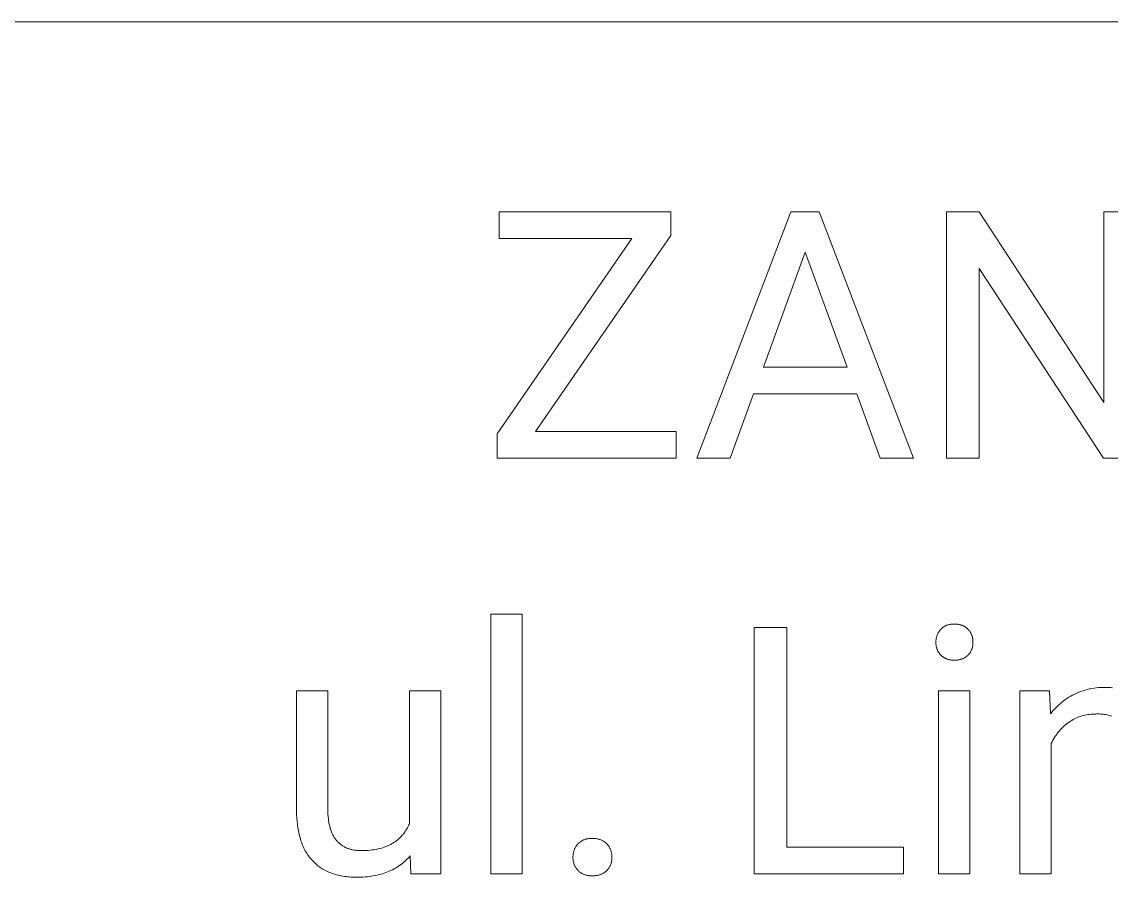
# Model space of a CAD drawing. Header units: millimetres. Extents: x -1283 to 2747, y -259 to 2557.
# Drawn here: x 1432.7 to 1601.5, y 59.3 to 191.8 of the extents above; entities that cross this region are included whole.
import ezdxf

# ---------------------------------------------------------------- set-up
doc = ezdxf.new("R2010")
doc.units = ezdxf.units.MM
doc.header["$MEASUREMENT"] = 0
doc.layers.add('Domyślny', color=7, linetype='Continuous', true_color=0x000000)

msp = doc.modelspace()

# ---------------------------------------------------------------- linework, layer by layer
at = {"layer": 'Domyślny', "color": 18, "lineweight": 15, "true_color": 0x000000}
for p, q in [((2743.17, 191.83), (1223.94, 191.83)), ((1506.71, 158.24), (1506.71, 162.36)), ((1506.71, 162.36), (1533.31, 162.36)), ((1533.31, 162.36), (1533.31, 158.69)), ((1537.32, 124.19), (1551.89, 162.36)), ((1551.89, 162.36), (1556.3, 162.36)), ((1556.3, 162.36), (1570.9, 124.19)), ((1576.03, 124.19), (1576.03, 162.36)), ((1576.03, 162.36), (1581.09, 162.36)), ((1581.09, 162.36), (1600.37, 132.82)), ((1600.37, 132.82), (1600.37, 162.36)), ((1600.37, 162.36), (1605.37, 162.36)), ((1533.31, 158.69), (1512.32, 128.31)), ((1506.37, 127.97), (1527.28, 158.24)), ((1527.28, 158.24), (1506.71, 158.24)), ((1554.1, 156.15), (1547.63, 138.3)), ((1560.6, 138.3), (1554.1, 156.15)), ((1600.31, 124.19), (1581.09, 153.6)), ((1581.09, 153.6), (1581.09, 124.19)), ((1547.63, 138.3), (1560.6, 138.3)), ((1546.11, 134.18), (1542.51, 124.19)), ((1562.09, 134.18), (1546.11, 134.18)), ((1565.74, 124.19), (1562.09, 134.18)), ((1512.32, 128.31), (1534.15, 128.31)), ((1534.15, 128.31), (1534.15, 124.19)), ((1506.37, 124.19), (1506.37, 127.97)), ((1534.15, 124.19), (1506.37, 124.19)), ((1542.51, 124.19), (1537.32, 124.19)), ((1570.9, 124.19), (1565.74, 124.19)), ((1581.09, 124.19), (1576.03, 124.19)), ((1605.37, 124.19), (1600.31, 124.19)), ((1505.42, 59.77), (1505.42, 100.04)), ((1505.42, 100.04), (1510.27, 100.04)), ((1510.27, 100.04), (1510.27, 59.77)), ((1546.21, 59.77), (1546.21, 97.94)), ((1546.21, 97.94), (1551.27, 97.94)), ((1551.27, 97.94), (1551.27, 63.89)), ((1575.3, 97.84), (1575.37, 97.89)), ((1575.37, 97.89), (1575.44, 97.95)), ((1575.44, 97.95), (1575.51, 98)), ((1575.51, 98), (1575.59, 98.05)), ((1575.59, 98.05), (1575.66, 98.1)), ((1575.66, 98.1), (1575.74, 98.15)), ((1575.74, 98.15), (1575.82, 98.19)), ((1575.82, 98.19), (1575.9, 98.23)), ((1575.9, 98.23), (1575.99, 98.27)), ((1575.99, 98.27), (1576.07, 98.3)), ((1576.07, 98.3), (1576.15, 98.33)), ((1576.15, 98.33), (1576.24, 98.36)), ((1576.24, 98.36), (1576.33, 98.38)), ((1576.33, 98.38), (1576.41, 98.41)), ((1576.41, 98.41), (1576.5, 98.42)), ((1576.5, 98.42), (1576.59, 98.44)), ((1576.59, 98.44), (1576.68, 98.45)), ((1576.68, 98.45), (1576.77, 98.46)), ((1576.77, 98.46), (1576.86, 98.47)), ((1576.86, 98.47), (1576.95, 98.47)), ((1576.95, 98.47), (1577.04, 98.47)), ((1577.04, 98.47), (1577.13, 98.47)), ((1577.13, 98.47), (1577.22, 98.47)), ((1577.22, 98.47), (1577.31, 98.47)), ((1577.31, 98.47), (1577.41, 98.47)), ((1577.41, 98.47), (1577.5, 98.47)), ((1577.5, 98.47), (1577.59, 98.47)), ((1577.59, 98.47), (1577.68, 98.46)), ((1577.68, 98.46), (1577.77, 98.45)), ((1577.77, 98.45), (1577.86, 98.44)), ((1577.86, 98.44), (1577.95, 98.42)), ((1577.95, 98.42), (1578.04, 98.4)), ((1578.04, 98.4), (1578.13, 98.38)), ((1578.13, 98.38), (1578.22, 98.35)), ((1578.22, 98.35), (1578.3, 98.33)), ((1578.3, 98.33), (1578.39, 98.3)), ((1578.39, 98.3), (1578.47, 98.26)), ((1578.47, 98.26), (1578.56, 98.22)), ((1578.56, 98.22), (1578.64, 98.19)), ((1578.64, 98.19), (1578.72, 98.14)), ((1578.72, 98.14), (1578.8, 98.1)), ((1578.8, 98.1), (1578.88, 98.05)), ((1578.88, 98.05), (1578.95, 98)), ((1578.95, 98), (1579.03, 97.95)), ((1579.03, 97.95), (1579.1, 97.89)), ((1579.1, 97.89), (1579.17, 97.83)), ((1574.39, 96.13), (1574.41, 96.23)), ((1574.41, 96.23), (1574.42, 96.32)), ((1574.42, 96.32), (1574.44, 96.41)), ((1574.44, 96.41), (1574.47, 96.5)), ((1574.47, 96.5), (1574.49, 96.59)), ((1574.49, 96.59), (1574.52, 96.68)), ((1574.52, 96.68), (1574.56, 96.77)), ((1574.56, 96.77), (1574.59, 96.86)), ((1574.59, 96.86), (1574.63, 96.94)), ((1574.63, 96.94), (1574.67, 97.03)), ((1574.67, 97.03), (1574.72, 97.11)), ((1574.72, 97.11), (1574.76, 97.19)), ((1574.76, 97.19), (1574.81, 97.27)), ((1574.81, 97.27), (1574.87, 97.35)), ((1574.87, 97.35), (1574.92, 97.43)), ((1574.92, 97.43), (1574.98, 97.5)), ((1574.98, 97.5), (1575.04, 97.58)), ((1575.04, 97.58), (1575.1, 97.65)), ((1575.1, 97.65), (1575.17, 97.71)), ((1575.17, 97.71), (1575.23, 97.78)), ((1575.23, 97.78), (1575.3, 97.84)), ((1579.17, 97.83), (1579.24, 97.77)), ((1579.24, 97.77), (1579.31, 97.71)), ((1579.31, 97.71), (1579.37, 97.65)), ((1579.37, 97.65), (1579.43, 97.58)), ((1579.43, 97.58), (1579.49, 97.5)), ((1579.49, 97.5), (1579.55, 97.43)), ((1579.55, 97.43), (1579.61, 97.35)), ((1579.61, 97.35), (1579.66, 97.27)), ((1579.66, 97.27), (1579.71, 97.19)), ((1579.71, 97.19), (1579.76, 97.11)), ((1579.76, 97.11), (1579.8, 97.03)), ((1579.8, 97.03), (1579.84, 96.94)), ((1579.84, 96.94), (1579.88, 96.86)), ((1579.88, 96.86), (1579.92, 96.77)), ((1579.92, 96.77), (1579.95, 96.68)), ((1579.95, 96.68), (1579.98, 96.59)), ((1579.98, 96.59), (1580.01, 96.5)), ((1580.01, 96.5), (1580.03, 96.41)), ((1580.03, 96.41), (1580.05, 96.32)), ((1580.05, 96.32), (1580.07, 96.23)), ((1580.07, 96.23), (1580.08, 96.13)), ((1574.36, 95.76), (1574.37, 95.85)), ((1574.36, 95.66), (1574.36, 95.76)), ((1574.36, 95.57), (1574.36, 95.66)), ((1574.36, 95.47), (1574.36, 95.57)), ((1574.37, 95.38), (1574.36, 95.47)), ((1574.37, 95.94), (1574.38, 96.04)), ((1574.37, 95.85), (1574.37, 95.94)), ((1574.38, 95.29), (1574.37, 95.38)), ((1574.38, 96.04), (1574.39, 96.13)), ((1574.39, 95.2), (1574.38, 95.29)), ((1574.4, 95.1), (1574.39, 95.2)), ((1574.42, 95.01), (1574.4, 95.1)), ((1574.44, 94.92), (1574.42, 95.01)), ((1574.46, 94.83), (1574.44, 94.92)), ((1574.49, 94.74), (1574.46, 94.83)), ((1574.52, 94.65), (1574.49, 94.74)), ((1574.55, 94.56), (1574.52, 94.65)), ((1574.59, 94.48), (1574.55, 94.56)), ((1579.92, 94.56), (1579.88, 94.48)), ((1579.95, 94.65), (1579.92, 94.56)), ((1579.98, 94.74), (1579.95, 94.65)), ((1580.01, 94.83), (1579.98, 94.74)), ((1580.03, 94.92), (1580.01, 94.83)), ((1580.05, 95.01), (1580.03, 94.92)), ((1580.07, 95.1), (1580.05, 95.01)), ((1580.08, 95.2), (1580.07, 95.1)), ((1580.08, 96.13), (1580.09, 96.04)), ((1580.1, 95.29), (1580.08, 95.2)), ((1580.09, 96.04), (1580.1, 95.94)), ((1580.1, 95.94), (1580.11, 95.85)), ((1580.11, 95.47), (1580.1, 95.38)), ((1580.1, 95.38), (1580.1, 95.29)), ((1580.11, 95.85), (1580.11, 95.76)), ((1580.11, 95.76), (1580.11, 95.66)), ((1580.11, 95.66), (1580.11, 95.57)), ((1580.11, 95.57), (1580.11, 95.47)), ((1574.63, 94.39), (1574.59, 94.48)), ((1574.67, 94.31), (1574.63, 94.39)), ((1574.72, 94.23), (1574.67, 94.31)), ((1574.76, 94.15), (1574.72, 94.23)), ((1574.81, 94.07), (1574.76, 94.15)), ((1574.87, 93.99), (1574.81, 94.07)), ((1574.92, 93.92), (1574.87, 93.99)), ((1574.98, 93.84), (1574.92, 93.92)), ((1575.04, 93.77), (1574.98, 93.84)), ((1575.1, 93.7), (1575.04, 93.77)), ((1575.17, 93.64), (1575.1, 93.7)), ((1575.23, 93.58), (1575.17, 93.64)), ((1575.3, 93.52), (1575.23, 93.58)), ((1575.37, 93.46), (1575.3, 93.52)), ((1575.44, 93.41), (1575.37, 93.46)), ((1575.52, 93.36), (1575.44, 93.41)), ((1575.59, 93.31), (1575.52, 93.36)), ((1575.67, 93.26), (1575.59, 93.31)), ((1575.75, 93.22), (1575.67, 93.26)), ((1575.83, 93.18), (1575.75, 93.22)), ((1575.91, 93.14), (1575.83, 93.18)), ((1575.99, 93.1), (1575.91, 93.14)), ((1576.07, 93.07), (1575.99, 93.1)), ((1576.16, 93.04), (1576.07, 93.07)), ((1576.24, 93.01), (1576.16, 93.04)), ((1576.33, 92.99), (1576.24, 93.01)), ((1576.42, 92.97), (1576.33, 92.99)), ((1576.51, 92.95), (1576.42, 92.97)), ((1576.6, 92.93), (1576.51, 92.95)), ((1576.68, 92.92), (1576.6, 92.93)), ((1576.77, 92.91), (1576.68, 92.92)), ((1576.86, 92.9), (1576.77, 92.91)), ((1576.95, 92.9), (1576.86, 92.9)), ((1577.04, 92.9), (1576.95, 92.9)), ((1577.13, 92.9), (1577.04, 92.9)), ((1577.22, 92.91), (1577.13, 92.9)), ((1577.32, 92.9), (1577.22, 92.91)), ((1577.41, 92.9), (1577.32, 92.9)), ((1577.51, 92.9), (1577.41, 92.9)), ((1577.6, 92.91), (1577.51, 92.9)), ((1577.69, 92.91), (1577.6, 92.91)), ((1577.79, 92.93), (1577.69, 92.91)), ((1577.88, 92.94), (1577.79, 92.93)), ((1577.97, 92.96), (1577.88, 92.94)), ((1578.07, 92.98), (1577.97, 92.96)), ((1578.16, 93), (1578.07, 92.98)), ((1578.25, 93.03), (1578.16, 93)), ((1578.34, 93.06), (1578.25, 93.03)), ((1578.43, 93.09), (1578.34, 93.06)), ((1578.51, 93.12), (1578.43, 93.09)), ((1578.6, 93.16), (1578.51, 93.12)), ((1578.69, 93.2), (1578.6, 93.16)), ((1578.77, 93.25), (1578.69, 93.2)), ((1578.85, 93.3), (1578.77, 93.25)), ((1578.93, 93.35), (1578.85, 93.3)), ((1579.01, 93.4), (1578.93, 93.35)), ((1579.09, 93.45), (1579.01, 93.4)), ((1579.16, 93.51), (1579.09, 93.45)), ((1579.23, 93.57), (1579.16, 93.51)), ((1579.3, 93.64), (1579.23, 93.57)), ((1579.37, 93.7), (1579.3, 93.64)), ((1579.43, 93.77), (1579.37, 93.7)), ((1579.49, 93.84), (1579.43, 93.77)), ((1579.55, 93.92), (1579.49, 93.84)), ((1579.61, 93.99), (1579.55, 93.92)), ((1579.66, 94.07), (1579.61, 93.99)), ((1579.71, 94.15), (1579.66, 94.07)), ((1579.76, 94.23), (1579.71, 94.15)), ((1579.8, 94.31), (1579.76, 94.23)), ((1579.84, 94.39), (1579.8, 94.31)), ((1579.88, 94.48), (1579.84, 94.39)), ((1475.31, 69.68), (1475.31, 88.14)), ((1475.31, 88.14), (1480.16, 88.14)), ((1480.16, 88.14), (1480.16, 69.82)), ((1492.79, 67.51), (1492.79, 88.14)), ((1492.79, 88.14), (1497.65, 88.14)), ((1497.65, 88.14), (1497.65, 59.78)), ((1574.75, 59.77), (1574.75, 88.13)), ((1574.75, 88.13), (1579.6, 88.13)), ((1579.6, 88.13), (1579.6, 59.77)), ((1587.36, 59.78), (1587.36, 88.14)), ((1587.36, 88.14), (1591.95, 88.14)), ((1591.95, 88.14), (1592.11, 84.57)), ((1595.87, 87.64), (1596.18, 87.79)), ((1596.18, 87.79), (1596.51, 87.92)), ((1596.51, 87.92), (1596.83, 88.05)), ((1596.83, 88.05), (1597.16, 88.16)), ((1597.16, 88.16), (1597.5, 88.26)), ((1597.5, 88.26), (1597.83, 88.36)), ((1597.83, 88.36), (1598.18, 88.43)), ((1598.18, 88.43), (1598.52, 88.5)), ((1598.52, 88.5), (1598.86, 88.56)), ((1598.86, 88.56), (1599.21, 88.6)), ((1599.21, 88.6), (1599.56, 88.64)), ((1599.56, 88.64), (1599.91, 88.66)), ((1599.91, 88.66), (1600.26, 88.67)), ((1600.26, 88.67), (1600.61, 88.66)), ((1600.61, 88.66), (1600.89, 88.66)), ((1600.89, 88.66), (1601.16, 88.65)), ((1601.16, 88.65), (1601.43, 88.64)), ((1601.43, 88.64), (1601.7, 88.62)), ((1593.28, 85.87), (1593.54, 86.1)), ((1593.54, 86.1), (1593.81, 86.33)), ((1593.81, 86.33), (1594.08, 86.55)), ((1594.08, 86.55), (1594.36, 86.75)), ((1594.36, 86.75), (1594.65, 86.95)), ((1594.65, 86.95), (1594.94, 87.14)), ((1594.94, 87.14), (1595.25, 87.32)), ((1595.25, 87.32), (1595.55, 87.49)), ((1595.55, 87.49), (1595.87, 87.64)), ((1592.11, 84.57), (1592.33, 84.84)), ((1592.33, 84.84), (1592.55, 85.11)), ((1592.55, 85.11), (1592.79, 85.37)), ((1592.79, 85.37), (1593.03, 85.62)), ((1593.03, 85.62), (1593.28, 85.87)), ((1597.68, 84.42), (1597.44, 84.37)), ((1597.92, 84.46), (1597.68, 84.42)), ((1598.16, 84.49), (1597.92, 84.46)), ((1598.4, 84.52), (1598.16, 84.49)), ((1598.64, 84.54), (1598.4, 84.52)), ((1598.89, 84.54), (1598.64, 84.54)), ((1599.13, 84.54), (1598.89, 84.54)), ((1599.32, 84.56), (1599.13, 84.54)), ((1599.52, 84.56), (1599.32, 84.56)), ((1599.71, 84.56), (1599.52, 84.56)), ((1599.91, 84.55), (1599.71, 84.56)), ((1600.1, 84.54), (1599.91, 84.55)), ((1600.3, 84.52), (1600.1, 84.54)), ((1600.49, 84.49), (1600.3, 84.52)), ((1600.68, 84.46), (1600.49, 84.49)), ((1600.87, 84.42), (1600.68, 84.46)), ((1601.06, 84.37), (1600.87, 84.42)), ((1594.31, 82.75), (1594.1, 82.56)), ((1594.54, 82.94), (1594.31, 82.75)), ((1594.76, 83.12), (1594.54, 82.94)), ((1595, 83.29), (1594.76, 83.12)), ((1595.2, 83.43), (1595, 83.29)), ((1595.41, 83.56), (1595.2, 83.43)), ((1595.62, 83.68), (1595.41, 83.56)), ((1595.83, 83.79), (1595.62, 83.68)), ((1596.05, 83.9), (1595.83, 83.79)), ((1596.28, 84), (1596.05, 83.9)), ((1596.5, 84.09), (1596.28, 84)), ((1596.73, 84.17), (1596.5, 84.09)), ((1596.97, 84.25), (1596.73, 84.17)), ((1597.2, 84.31), (1596.97, 84.25)), ((1597.44, 84.37), (1597.2, 84.31)), ((1601.25, 84.32), (1601.06, 84.37)), ((1601.43, 84.26), (1601.25, 84.32)), ((1601.61, 84.19), (1601.43, 84.26)), ((1592.96, 81.24), (1592.79, 81)), ((1593.13, 81.48), (1592.96, 81.24)), ((1593.31, 81.71), (1593.13, 81.48)), ((1593.49, 81.93), (1593.31, 81.71)), ((1593.69, 82.15), (1593.49, 81.93)), ((1593.89, 82.36), (1593.69, 82.15)), ((1594.1, 82.56), (1593.89, 82.36)), ((1592.35, 80.25), (1592.22, 79.99)), ((1592.22, 79.99), (1592.22, 59.78)), ((1592.49, 80.51), (1592.35, 80.25)), ((1592.64, 80.76), (1592.49, 80.51)), ((1592.79, 81), (1592.64, 80.76)), ((1475.33, 69.05), (1475.31, 69.68)), ((1480.16, 69.82), (1480.16, 69.42)), ((1480.16, 69.42), (1480.18, 69.04)), ((1475.36, 68.43), (1475.33, 69.05)), ((1475.4, 67.84), (1475.36, 68.43)), ((1475.44, 67.55), (1475.4, 67.84)), ((1475.47, 67.26), (1475.44, 67.55)), ((1480.18, 69.04), (1480.21, 68.66)), ((1480.21, 68.66), (1480.24, 68.31)), ((1480.24, 68.31), (1480.29, 67.96)), ((1480.29, 67.96), (1480.31, 67.79)), ((1480.31, 67.79), (1480.34, 67.63)), ((1480.34, 67.63), (1480.38, 67.46)), ((1475.51, 66.98), (1475.47, 67.26)), ((1475.56, 66.71), (1475.51, 66.98)), ((1475.61, 66.43), (1475.56, 66.71)), ((1475.66, 66.17), (1475.61, 66.43)), ((1475.72, 65.91), (1475.66, 66.17)), ((1475.79, 65.65), (1475.72, 65.91)), ((1480.38, 67.46), (1480.41, 67.31)), ((1480.41, 67.31), (1480.45, 67.15)), ((1480.45, 67.15), (1480.49, 67)), ((1480.49, 67), (1480.53, 66.85)), ((1480.53, 66.85), (1480.58, 66.7)), ((1480.58, 66.7), (1480.62, 66.56)), ((1480.62, 66.56), (1480.67, 66.42)), ((1480.67, 66.42), (1480.73, 66.28)), ((1480.73, 66.28), (1480.78, 66.15)), ((1480.78, 66.15), (1480.84, 66.02)), ((1480.84, 66.02), (1480.9, 65.89)), ((1480.9, 65.89), (1480.96, 65.77)), ((1491.73, 65.8), (1491.81, 65.9)), ((1491.81, 65.9), (1491.89, 66)), ((1491.89, 66), (1491.97, 66.1)), ((1491.97, 66.1), (1492.05, 66.21)), ((1492.05, 66.21), (1492.12, 66.32)), ((1492.12, 66.32), (1492.2, 66.43)), ((1492.2, 66.43), (1492.27, 66.54)), ((1492.27, 66.54), (1492.34, 66.65)), ((1492.34, 66.65), (1492.41, 66.77)), ((1492.41, 66.77), (1492.48, 66.89)), ((1492.48, 66.89), (1492.54, 67.01)), ((1492.54, 67.01), (1492.61, 67.13)), ((1492.61, 67.13), (1492.67, 67.25)), ((1492.67, 67.25), (1492.73, 67.38)), ((1492.73, 67.38), (1492.79, 67.51)), ((1475.85, 65.4), (1475.79, 65.65)), ((1475.93, 65.15), (1475.85, 65.4)), ((1476, 64.91), (1475.93, 65.15)), ((1476.09, 64.68), (1476, 64.91)), ((1476.17, 64.44), (1476.09, 64.68)), ((1476.26, 64.22), (1476.17, 64.44)), ((1476.36, 64), (1476.26, 64.22)), ((1480.96, 65.77), (1481.03, 65.65)), ((1481.03, 65.65), (1481.09, 65.53)), ((1481.09, 65.53), (1481.16, 65.41)), ((1481.16, 65.41), (1481.24, 65.3)), ((1481.24, 65.3), (1481.31, 65.19)), ((1481.31, 65.19), (1481.39, 65.09)), ((1481.39, 65.09), (1481.47, 64.98)), ((1481.47, 64.98), (1481.56, 64.89)), ((1481.56, 64.89), (1481.64, 64.79)), ((1481.64, 64.79), (1481.73, 64.7)), ((1481.73, 64.7), (1481.82, 64.61)), ((1481.82, 64.61), (1481.91, 64.52)), ((1481.91, 64.52), (1482.01, 64.44)), ((1482.01, 64.44), (1482.11, 64.36)), ((1482.11, 64.36), (1482.21, 64.28)), ((1482.21, 64.28), (1482.31, 64.21)), ((1482.31, 64.21), (1482.42, 64.14)), ((1482.42, 64.14), (1482.53, 64.07)), ((1489.43, 64.11), (1489.55, 64.17)), ((1489.55, 64.17), (1489.67, 64.22)), ((1489.67, 64.22), (1489.79, 64.28)), ((1489.79, 64.28), (1489.91, 64.35)), ((1489.91, 64.35), (1490.03, 64.41)), ((1490.03, 64.41), (1490.14, 64.47)), ((1490.14, 64.47), (1490.25, 64.54)), ((1490.25, 64.54), (1490.36, 64.61)), ((1490.36, 64.61), (1490.47, 64.68)), ((1490.47, 64.68), (1490.58, 64.76)), ((1490.58, 64.76), (1490.69, 64.83)), ((1490.69, 64.83), (1490.79, 64.91)), ((1490.79, 64.91), (1490.89, 64.99)), ((1490.89, 64.99), (1490.99, 65.07)), ((1490.99, 65.07), (1491.09, 65.16)), ((1491.09, 65.16), (1491.19, 65.24)), ((1491.19, 65.24), (1491.28, 65.33)), ((1491.28, 65.33), (1491.37, 65.42)), ((1491.37, 65.42), (1491.46, 65.51)), ((1491.46, 65.51), (1491.55, 65.61)), ((1491.55, 65.61), (1491.64, 65.7)), ((1491.64, 65.7), (1491.73, 65.8)), ((1518.65, 64.08), (1518.71, 64.17)), ((1518.71, 64.17), (1518.77, 64.25)), ((1518.77, 64.25), (1518.84, 64.33)), ((1518.84, 64.33), (1518.9, 64.41)), ((1518.9, 64.41), (1518.97, 64.48)), ((1518.97, 64.48), (1519.04, 64.55)), ((1519.04, 64.55), (1519.12, 64.61)), ((1519.12, 64.61), (1519.2, 64.67)), ((1519.2, 64.67), (1519.28, 64.73)), ((1519.28, 64.73), (1519.36, 64.79)), ((1519.36, 64.79), (1519.44, 64.84)), ((1519.44, 64.84), (1519.52, 64.89)), ((1519.52, 64.89), (1519.61, 64.94)), ((1519.61, 64.94), (1519.7, 64.98)), ((1519.7, 64.98), (1519.79, 65.03)), ((1519.79, 65.03), (1519.88, 65.06)), ((1519.88, 65.06), (1519.97, 65.1)), ((1519.97, 65.1), (1520.06, 65.13)), ((1520.06, 65.13), (1520.16, 65.16)), ((1520.16, 65.16), (1520.25, 65.18)), ((1520.25, 65.18), (1520.35, 65.21)), ((1520.35, 65.21), (1520.44, 65.22)), ((1520.44, 65.22), (1520.54, 65.24)), ((1520.54, 65.24), (1520.64, 65.25)), ((1520.64, 65.25), (1520.74, 65.26)), ((1520.74, 65.26), (1520.84, 65.26)), ((1520.84, 65.26), (1520.93, 65.27)), ((1520.93, 65.27), (1521.03, 65.26)), ((1521.03, 65.26), (1521.13, 65.26)), ((1521.13, 65.26), (1521.23, 65.26)), ((1521.23, 65.26), (1521.34, 65.26)), ((1521.34, 65.26), (1521.44, 65.26)), ((1521.44, 65.26), (1521.55, 65.25)), ((1521.55, 65.25), (1521.65, 65.24)), ((1521.65, 65.24), (1521.75, 65.23)), ((1521.75, 65.23), (1521.86, 65.21)), ((1521.86, 65.21), (1521.96, 65.19)), ((1521.96, 65.19), (1522.06, 65.17)), ((1522.06, 65.17), (1522.16, 65.14)), ((1522.16, 65.14), (1522.26, 65.11)), ((1522.26, 65.11), (1522.36, 65.08)), ((1522.36, 65.08), (1522.46, 65.04)), ((1522.46, 65.04), (1522.55, 65)), ((1522.55, 65), (1522.65, 64.95)), ((1522.65, 64.95), (1522.74, 64.9)), ((1522.74, 64.9), (1522.83, 64.85)), ((1522.83, 64.85), (1522.92, 64.8)), ((1522.92, 64.8), (1523.01, 64.74)), ((1523.01, 64.74), (1523.09, 64.68)), ((1523.09, 64.68), (1523.18, 64.62)), ((1523.18, 64.62), (1523.26, 64.55)), ((1523.26, 64.55), (1523.34, 64.48)), ((1523.34, 64.48), (1523.41, 64.41)), ((1523.41, 64.41), (1523.48, 64.33)), ((1523.48, 64.33), (1523.54, 64.25)), ((1523.54, 64.25), (1523.61, 64.17)), ((1523.61, 64.17), (1523.67, 64.09)), ((1476.46, 63.78), (1476.36, 64)), ((1476.57, 63.57), (1476.46, 63.78)), ((1476.67, 63.36), (1476.57, 63.57)), ((1476.79, 63.16), (1476.67, 63.36)), ((1476.91, 62.96), (1476.79, 63.16)), ((1477.03, 62.77), (1476.91, 62.96)), ((1477.16, 62.58), (1477.03, 62.77)), ((1477.29, 62.4), (1477.16, 62.58)), ((1482.53, 64.07), (1482.64, 64)), ((1482.64, 64), (1482.75, 63.94)), ((1482.75, 63.94), (1482.87, 63.88)), ((1482.87, 63.88), (1482.99, 63.83)), ((1482.99, 63.83), (1483.11, 63.78)), ((1483.11, 63.78), (1483.23, 63.73)), ((1483.23, 63.73), (1483.36, 63.68)), ((1483.36, 63.68), (1483.49, 63.64)), ((1483.49, 63.64), (1483.62, 63.6)), ((1483.62, 63.6), (1483.75, 63.56)), ((1483.75, 63.56), (1483.89, 63.53)), ((1483.89, 63.53), (1484.03, 63.5)), ((1484.03, 63.5), (1484.17, 63.47)), ((1484.17, 63.47), (1484.31, 63.45)), ((1484.31, 63.45), (1484.46, 63.43)), ((1484.46, 63.43), (1484.61, 63.41)), ((1484.61, 63.41), (1484.76, 63.4)), ((1484.76, 63.4), (1484.92, 63.39)), ((1484.92, 63.39), (1485.07, 63.38)), ((1485.07, 63.38), (1485.23, 63.38)), ((1485.23, 63.38), (1485.39, 63.37)), ((1485.39, 63.37), (1485.74, 63.38)), ((1485.74, 63.38), (1486.08, 63.39)), ((1486.08, 63.39), (1486.41, 63.41)), ((1486.41, 63.41), (1486.73, 63.44)), ((1486.73, 63.44), (1487.04, 63.48)), ((1487.04, 63.48), (1487.35, 63.52)), ((1487.35, 63.52), (1487.65, 63.57)), ((1487.65, 63.57), (1487.94, 63.63)), ((1487.94, 63.63), (1488.23, 63.7)), ((1488.23, 63.7), (1488.51, 63.78)), ((1488.51, 63.78), (1488.78, 63.86)), ((1488.78, 63.86), (1488.91, 63.91)), ((1488.91, 63.91), (1489.04, 63.96)), ((1489.04, 63.96), (1489.17, 64.01)), ((1489.17, 64.01), (1489.3, 64.06)), ((1489.3, 64.06), (1489.43, 64.11)), ((1492.92, 62.58), (1492.74, 62.38)), ((1493.03, 59.78), (1492.92, 62.58)), ((1518.14, 62.53), (1518.15, 62.63)), ((1518.14, 62.42), (1518.14, 62.53)), ((1518.15, 62.63), (1518.16, 62.73)), ((1518.16, 62.73), (1518.17, 62.84)), ((1518.17, 62.84), (1518.19, 62.94)), ((1518.19, 62.94), (1518.21, 63.04)), ((1518.21, 63.04), (1518.23, 63.14)), ((1518.23, 63.14), (1518.26, 63.24)), ((1518.26, 63.24), (1518.29, 63.34)), ((1518.29, 63.34), (1518.32, 63.44)), ((1518.32, 63.44), (1518.36, 63.54)), ((1518.36, 63.54), (1518.4, 63.63)), ((1518.4, 63.63), (1518.44, 63.73)), ((1518.44, 63.73), (1518.49, 63.82)), ((1518.49, 63.82), (1518.54, 63.91)), ((1518.54, 63.91), (1518.59, 64)), ((1518.59, 64), (1518.65, 64.08)), ((1523.67, 64.09), (1523.72, 64)), ((1523.72, 64), (1523.77, 63.91)), ((1523.77, 63.91), (1523.82, 63.82)), ((1523.82, 63.82), (1523.87, 63.73)), ((1523.87, 63.73), (1523.91, 63.63)), ((1523.91, 63.63), (1523.95, 63.54)), ((1523.95, 63.54), (1523.99, 63.44)), ((1523.99, 63.44), (1524.02, 63.34)), ((1524.02, 63.34), (1524.05, 63.24)), ((1524.05, 63.24), (1524.08, 63.14)), ((1524.08, 63.14), (1524.1, 63.04)), ((1524.1, 63.04), (1524.12, 62.94)), ((1524.12, 62.94), (1524.14, 62.84)), ((1524.14, 62.84), (1524.15, 62.73)), ((1524.15, 62.73), (1524.16, 62.63)), ((1524.16, 62.63), (1524.16, 62.53)), ((1524.16, 62.53), (1524.17, 62.42)), ((1551.27, 63.89), (1569.36, 63.89)), ((1569.36, 63.89), (1569.36, 59.77)), ((1477.43, 62.22), (1477.29, 62.4)), ((1477.57, 62.05), (1477.43, 62.22)), ((1477.72, 61.88), (1477.57, 62.05)), ((1477.87, 61.72), (1477.72, 61.88)), ((1478.02, 61.57), (1477.87, 61.72)), ((1478.18, 61.41), (1478.02, 61.57)), ((1478.34, 61.27), (1478.18, 61.41)), ((1478.51, 61.13), (1478.34, 61.27)), ((1478.68, 60.99), (1478.51, 61.13)), ((1478.85, 60.86), (1478.68, 60.99)), ((1479.03, 60.73), (1478.85, 60.86)), ((1490.89, 60.82), (1490.66, 60.68)), ((1491.12, 60.97), (1490.89, 60.82)), ((1491.34, 61.12), (1491.12, 60.97)), ((1491.55, 61.28), (1491.34, 61.12)), ((1491.77, 61.45), (1491.55, 61.28)), ((1491.97, 61.62), (1491.77, 61.45)), ((1492.17, 61.8), (1491.97, 61.62)), ((1492.37, 61.99), (1492.17, 61.8)), ((1492.56, 62.18), (1492.37, 61.99)), ((1492.74, 62.38), (1492.56, 62.18)), ((1518.14, 62.32), (1518.14, 62.42)), ((1518.14, 62.22), (1518.14, 62.32)), ((1518.14, 62.13), (1518.14, 62.22)), ((1518.15, 62.03), (1518.14, 62.13)), ((1518.15, 61.94), (1518.15, 62.03)), ((1518.17, 61.84), (1518.15, 61.94)), ((1518.18, 61.75), (1518.17, 61.84)), ((1518.2, 61.65), (1518.18, 61.75)), ((1518.22, 61.56), (1518.2, 61.65)), ((1518.25, 61.47), (1518.22, 61.56)), ((1518.28, 61.37), (1518.25, 61.47)), ((1518.31, 61.28), (1518.28, 61.37)), ((1518.34, 61.19), (1518.31, 61.28)), ((1518.38, 61.11), (1518.34, 61.19)), ((1518.42, 61.02), (1518.38, 61.11)), ((1518.46, 60.93), (1518.42, 61.02)), ((1518.51, 60.85), (1518.46, 60.93)), ((1518.56, 60.76), (1518.51, 60.85)), ((1518.61, 60.68), (1518.56, 60.76)), ((1523.76, 60.76), (1523.71, 60.68)), ((1523.81, 60.85), (1523.76, 60.76)), ((1523.85, 60.93), (1523.81, 60.85)), ((1523.9, 61.02), (1523.85, 60.93)), ((1523.93, 61.1), (1523.9, 61.02)), ((1523.97, 61.19), (1523.93, 61.1)), ((1524.01, 61.28), (1523.97, 61.19)), ((1524.04, 61.37), (1524.01, 61.28)), ((1524.06, 61.47), (1524.04, 61.37)), ((1524.09, 61.56), (1524.06, 61.47)), ((1524.11, 61.65), (1524.09, 61.56)), ((1524.13, 61.75), (1524.11, 61.65)), ((1524.14, 61.84), (1524.13, 61.75)), ((1524.15, 61.94), (1524.14, 61.84)), ((1524.16, 62.03), (1524.15, 61.94)), ((1524.17, 62.42), (1524.16, 62.32)), ((1524.16, 62.32), (1524.17, 62.22)), ((1524.17, 62.22), (1524.16, 62.13)), ((1524.16, 62.13), (1524.16, 62.03)), ((1479.22, 60.61), (1479.03, 60.73)), ((1479.4, 60.5), (1479.22, 60.61)), ((1479.6, 60.38), (1479.4, 60.5)), ((1479.79, 60.28), (1479.6, 60.38)), ((1479.99, 60.18), (1479.79, 60.28)), ((1480.2, 60.08), (1479.99, 60.18)), ((1480.41, 59.99), (1480.2, 60.08)), ((1480.62, 59.91), (1480.41, 59.99)), ((1480.84, 59.83), (1480.62, 59.91)), ((1481.06, 59.76), (1480.84, 59.83)), ((1481.29, 59.69), (1481.06, 59.76)), ((1481.52, 59.62), (1481.29, 59.69)), ((1481.75, 59.56), (1481.52, 59.62)), ((1481.99, 59.51), (1481.75, 59.56)), ((1482.24, 59.46), (1481.99, 59.51)), ((1482.48, 59.42), (1482.24, 59.46)), ((1482.74, 59.38), (1482.48, 59.42)), ((1482.99, 59.35), (1482.74, 59.38)), ((1483.25, 59.32), (1482.99, 59.35)), ((1483.52, 59.3), (1483.25, 59.32)), ((1483.78, 59.28), (1483.52, 59.3)), ((1484.06, 59.26), (1483.78, 59.28)), ((1484.33, 59.26), (1484.06, 59.26)), ((1484.61, 59.25), (1484.33, 59.26)), ((1484.95, 59.26), (1484.61, 59.25)), ((1485.29, 59.27), (1484.95, 59.26)), ((1485.62, 59.28), (1485.29, 59.27)), ((1485.94, 59.31), (1485.62, 59.28)), ((1486.26, 59.33), (1485.94, 59.31)), ((1486.57, 59.37), (1486.26, 59.33)), ((1486.88, 59.41), (1486.57, 59.37)), ((1487.19, 59.46), (1486.88, 59.41)), ((1487.48, 59.52), (1487.19, 59.46)), ((1487.78, 59.58), (1487.48, 59.52)), ((1488.07, 59.65), (1487.78, 59.58)), ((1488.35, 59.72), (1488.07, 59.65)), ((1488.63, 59.8), (1488.35, 59.72)), ((1488.9, 59.89), (1488.63, 59.8)), ((1489.17, 59.98), (1488.9, 59.89)), ((1489.43, 60.08), (1489.17, 59.98)), ((1489.68, 60.19), (1489.43, 60.08)), ((1489.94, 60.3), (1489.68, 60.19)), ((1490.18, 60.42), (1489.94, 60.3)), ((1490.42, 60.55), (1490.18, 60.42)), ((1490.66, 60.68), (1490.42, 60.55)), ((1497.65, 59.78), (1493.03, 59.78)), ((1510.27, 59.77), (1505.42, 59.77)), ((1518.66, 60.6), (1518.61, 60.68)), ((1518.72, 60.53), (1518.66, 60.6)), ((1518.78, 60.45), (1518.72, 60.53)), ((1518.84, 60.38), (1518.78, 60.45)), ((1518.9, 60.31), (1518.84, 60.38)), ((1518.97, 60.24), (1518.9, 60.31)), ((1519.05, 60.17), (1518.97, 60.24)), ((1519.12, 60.11), (1519.05, 60.17)), ((1519.2, 60.05), (1519.12, 60.11)), ((1519.28, 59.99), (1519.2, 60.05)), ((1519.36, 59.94), (1519.28, 59.99)), ((1519.44, 59.88), (1519.36, 59.94)), ((1519.53, 59.84), (1519.44, 59.88)), ((1519.61, 59.79), (1519.53, 59.84)), ((1519.7, 59.75), (1519.61, 59.79)), ((1519.79, 59.71), (1519.7, 59.75)), ((1519.88, 59.67), (1519.79, 59.71)), ((1519.97, 59.63), (1519.88, 59.67)), ((1520.07, 59.6), (1519.97, 59.63)), ((1520.16, 59.58), (1520.07, 59.6)), ((1520.25, 59.55), (1520.16, 59.58)), ((1520.35, 59.53), (1520.25, 59.55)), ((1520.45, 59.51), (1520.35, 59.53)), ((1520.54, 59.5), (1520.45, 59.51)), ((1520.64, 59.49), (1520.54, 59.5)), ((1520.74, 59.48), (1520.64, 59.49)), ((1520.84, 59.48), (1520.74, 59.48)), ((1520.93, 59.48), (1520.84, 59.48)), ((1521.03, 59.48), (1520.93, 59.48)), ((1521.13, 59.49), (1521.03, 59.48)), ((1521.23, 59.48), (1521.13, 59.49)), ((1521.34, 59.48), (1521.23, 59.48)), ((1521.44, 59.48), (1521.34, 59.48)), ((1521.55, 59.49), (1521.44, 59.48)), ((1521.65, 59.5), (1521.55, 59.49)), ((1521.75, 59.51), (1521.65, 59.5)), ((1521.86, 59.52), (1521.75, 59.51)), ((1521.96, 59.54), (1521.86, 59.52)), ((1522.06, 59.57), (1521.96, 59.54)), ((1522.16, 59.59), (1522.06, 59.57)), ((1522.26, 59.62), (1522.16, 59.59)), ((1522.36, 59.66), (1522.26, 59.62)), ((1522.45, 59.69), (1522.36, 59.66)), ((1522.55, 59.73), (1522.45, 59.69)), ((1522.64, 59.78), (1522.55, 59.73)), ((1522.74, 59.82), (1522.64, 59.78)), ((1522.83, 59.87), (1522.74, 59.82)), ((1522.92, 59.93), (1522.83, 59.87)), ((1523.01, 59.98), (1522.92, 59.93)), ((1523.09, 60.04), (1523.01, 59.98)), ((1523.18, 60.1), (1523.09, 60.04)), ((1523.26, 60.17), (1523.18, 60.1)), ((1523.34, 60.24), (1523.26, 60.17)), ((1523.41, 60.31), (1523.34, 60.24)), ((1523.48, 60.38), (1523.41, 60.31)), ((1523.54, 60.45), (1523.48, 60.38)), ((1523.6, 60.53), (1523.54, 60.45)), ((1523.65, 60.6), (1523.6, 60.53)), ((1523.71, 60.68), (1523.65, 60.6)), ((1569.36, 59.77), (1546.21, 59.77)), ((1579.6, 59.77), (1574.75, 59.77)), ((1592.22, 59.78), (1587.36, 59.78))]:
    msp.add_line(p, q, dxfattribs=at)

doc.saveas('drawing.dxf')
